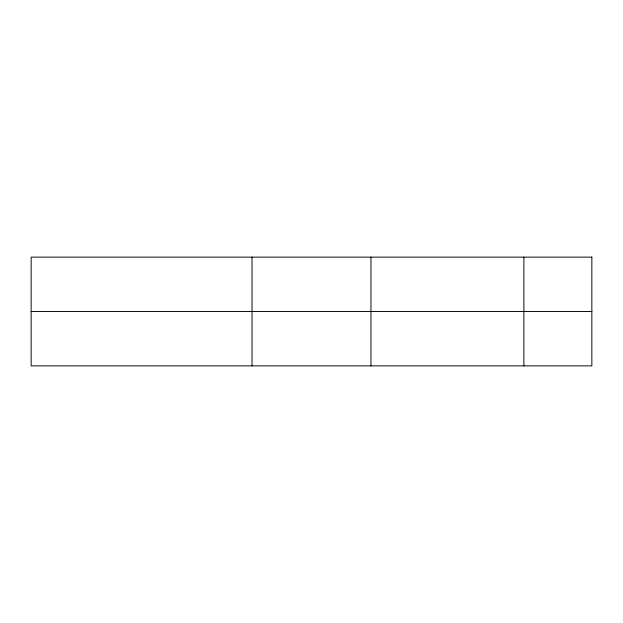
<?xml version="1.0" encoding="UTF-8"?>
<svg xmlns="http://www.w3.org/2000/svg" width="623" height="623" viewBox="0 0 623 623"><rect width="100%" height="100%" fill="white"/><g stroke="black" fill="none" stroke-linecap="round" stroke-linejoin="round"><path stroke-width="0.93" d="M31.15 311.5L591.85 311.5M523.888 257.128L523.881 365.872M370.973 257.128L370.965 365.872M252.035 257.128L252.035 365.872M591.85 257.128L31.15 257.128L31.15 365.872L591.85 365.872L591.85 257.128"/></g></svg>
